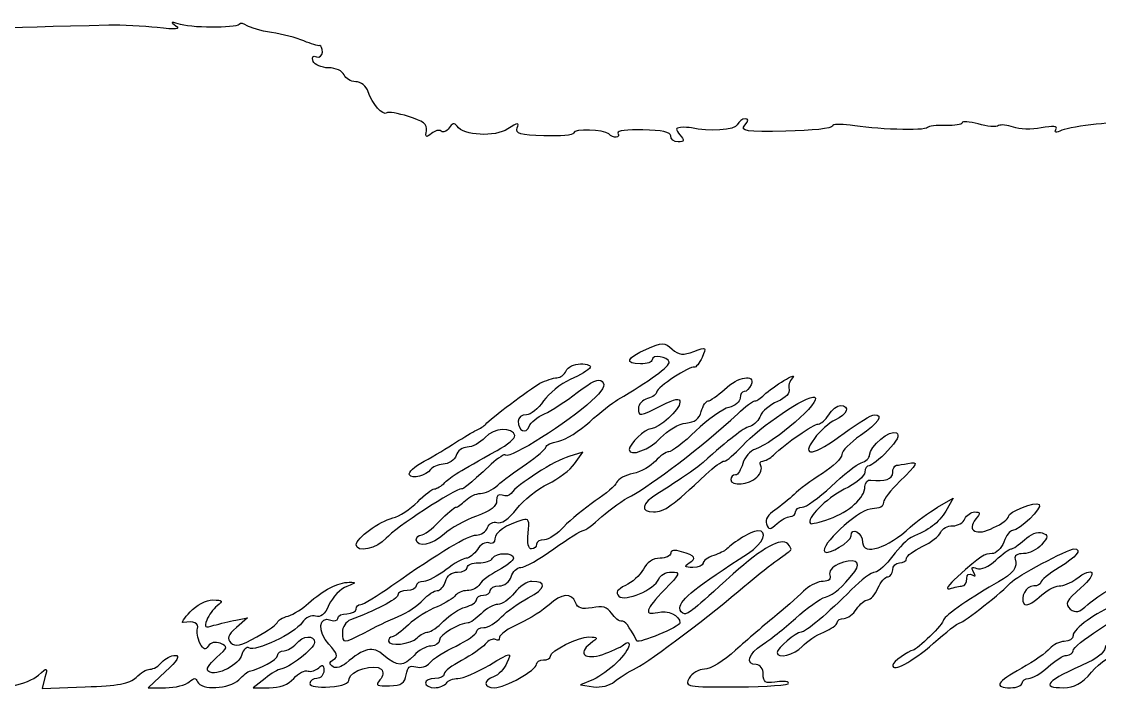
# Model space of a CAD drawing. Extents: x 0 to 69.4, y 0 to 30.3.
# Drawn here: x 38.764 to 42.81, y -0.014 to 2.5 of the extents above; entities that cross this region are included whole.
import ezdxf

# ---------------------------------------------------------------- set-up
doc = ezdxf.new("R2010")
doc.units = 0
doc.header["$MEASUREMENT"] = 0
doc.layers.get('0').update_dxf_attribs({"linetype": 'CONTINUOUS'})

msp = doc.modelspace()

# ---------------------------------------------------------------- linework, layer by layer
at = {"color": 0, "linetype": 'CONTINUOUS'}
for p, q in [((40.8986, 1.20123), (40.8986, 1.20123)), ((40.8708, 0.88357), (40.8187, 0.86795)), ((40.8396, 0.84017), (40.8708, 0.88357)), ((42.2022, 0.67703), (42.2613, 0.7117)), ((42.2613, 0.7117), (42.2335, 0.66314)), ((41.4611, 0.55897), (41.4611, 0.55897)), ((41.829, 0.46349), (41.829, 0.46349)), ((39.9856, 0.38015), (39.9856, 0.38015)), ((39.5689, 0.25342), (39.6124, 0.2621)), ((39.6124, 0.2621), (39.5707, 0.22569)), ((39.305, 0.06076), (39.239, 0)), ((38.8519, 0.03819), (38.8415, -0.00347)), ((38.8415, -0.00347), (39.0029, 0.00347)), ((39.239, 0), (39.305, 0)), ((39.6782, 0.03472), (39.6332, 0)), ((39.6332, 0), (39.6939, 0)), ((40.9107, 0.03125), (40.8621, 0.01042)), ((40.8621, 0.01042), (40.9107, 0.00347))]:
    msp.add_line(p, q, dxfattribs=at)
for points in [[(39.0915, 2.48583), (38.6836, 2.47715), (38.4787, 2.46847), (38.4526, 2.45632)], [(39.2737, 2.47715), (39.2217, 2.48236), (39.1401, 2.48757), (39.0915, 2.48583)], [(39.3432, 2.4841), (39.3624, 2.47194), (39.3432, 2.46847), (39.2737, 2.47715)], [(39.3519, 2.49104), (39.3242, 2.49972), (39.3224, 2.49972), (39.3432, 2.4841)], [(39.5811, 2.48931), (39.5672, 2.47368), (39.3936, 2.47542), (39.3519, 2.49104)], [(39.6106, 2.4841), (39.6001, 2.49278), (39.5862, 2.49451), (39.5811, 2.48931)], [(39.7025, 2.45806), (39.6626, 2.465), (39.621, 2.47715), (39.6106, 2.4841)], [(39.824, 2.42681), (39.7963, 2.43896), (39.7425, 2.45285), (39.7025, 2.45806)], [(39.8831, 2.40944), (39.8779, 2.40771), (39.8501, 2.41639), (39.824, 2.42681)], [(39.8935, 2.38514), (39.8935, 2.39903), (39.8883, 2.40944), (39.8831, 2.40944)], [(39.8588, 2.35042), (39.8518, 2.36778), (39.8571, 2.37299), (39.871, 2.36778)], [(39.9161, 2.32611), (39.89, 2.32611), (39.864, 2.33826), (39.8588, 2.35042)], [(39.871, 2.36778), (39.8831, 2.36257), (39.8935, 2.37125), (39.8935, 2.38514)], [(39.9751, 2.30007), (39.9682, 2.31396), (39.9439, 2.32611), (39.9161, 2.32611)], [(40.0185, 2.27403), (39.9994, 2.27403), (39.9803, 2.28618), (39.9751, 2.30007)], [(40.0654, 2.23583), (40.0585, 2.2584), (40.0376, 2.27403), (40.0185, 2.27403)], [(40.1347, 2.15771), (40.121, 2.14382), (40.0793, 2.19243), (40.0654, 2.23583)], [(40.2164, 2.14382), (40.1764, 2.15597), (40.14, 2.16118), (40.1347, 2.15771)], [(40.284, 2.09006), (40.2875, 2.11436), (40.2719, 2.12651), (40.2164, 2.14382)], [(40.3986, 2.10742), (40.3882, 2.12131), (40.3796, 2.11783), (40.3692, 2.10047)], [(40.5896, 2.097), (40.541, 2.06575), (40.4229, 2.07096), (40.3986, 2.10742)], [(40.6243, 2.10047), (40.6329, 2.12131), (40.6278, 2.12131), (40.5896, 2.097)], [(41.2788, 2.10047), (41.2701, 2.10221), (41.251, 2.10394), (41.2371, 2.10221)], [(41.4507, 2.11262), (41.4437, 2.09179), (41.3413, 2.08485), (41.2788, 2.10047)], [(41.4801, 2.13514), (41.4697, 2.13514), (41.4558, 2.12478), (41.4507, 2.11262)], [(41.6329, 2.08832), (41.4819, 2.08485), (41.4611, 2.08832), (41.4785, 2.11089)], [(41.4785, 2.11089), (41.494, 2.12825), (41.494, 2.13514), (41.4801, 2.13514)], [(41.8082, 2.10742), (41.8082, 2.09874), (41.7301, 2.09006), (41.6329, 2.08832)], [(41.8742, 2.11089), (41.8378, 2.1161), (41.8082, 2.11436), (41.8082, 2.10742)], [(42.164, 2.10221), (42.1571, 2.08832), (41.961, 2.09526), (41.8742, 2.11089)], [(42.2335, 2.10915), (42.1988, 2.11089), (42.1675, 2.10742), (42.164, 2.10221)], [(42.2943, 2.11957), (42.2943, 2.11262), (42.2665, 2.10915), (42.2335, 2.10915)], [(42.355, 2.1161), (42.3221, 2.12478), (42.2943, 2.12651), (42.2943, 2.11957)], [(42.4314, 2.10915), (42.4228, 2.10221), (42.3881, 2.10568), (42.355, 2.1161)], [(42.4869, 2.10394), (42.4644, 2.11089), (42.4401, 2.11436), (42.4314, 2.10915)], [(42.5911, 2.10047), (42.5564, 2.09353), (42.5078, 2.09526), (42.4869, 2.10394)], [(42.6467, 2.09526), (42.6536, 2.10742), (42.6363, 2.10915), (42.5911, 2.10047)], [(42.7976, 2.11436), (42.7456, 2.10915), (42.6865, 2.09874), (42.6692, 2.09179)], [(42.9157, 2.13861), (42.9036, 2.12999), (42.8497, 2.11783), (42.7976, 2.11436)], [(40.3032, 2.07964), (40.2824, 2.06228), (40.2789, 2.06575), (40.284, 2.09006)], [(40.3396, 2.08832), (40.3326, 2.09526), (40.3153, 2.09006), (40.3032, 2.07964)], [(40.3692, 2.10047), (40.3588, 2.08658), (40.3465, 2.08137), (40.3396, 2.08832)], [(40.725, 2.07096), (40.6347, 2.07269), (40.6174, 2.07964), (40.6243, 2.10047)], [(40.8361, 2.08137), (40.8361, 2.07269), (40.7857, 2.06922), (40.725, 2.07096)], [(40.9681, 2.0779), (40.9507, 2.09526), (40.8361, 2.09874), (40.8361, 2.08137)], [(41.0028, 2.08137), (41.0132, 2.06228), (40.9854, 2.06054), (40.9681, 2.0779)], [(41.0965, 2.09353), (41.0392, 2.09526), (40.9975, 2.09006), (41.0028, 2.08137)], [(41.2007, 2.07096), (41.2007, 2.08485), (41.1676, 2.09179), (41.0965, 2.09353)], [(41.2285, 2.04839), (41.2128, 2.04839), (41.2007, 2.05881), (41.2007, 2.07096)], [(41.2371, 2.10221), (41.2181, 2.10047), (41.2181, 2.09526), (41.2354, 2.07443)], [(41.2354, 2.07443), (41.2528, 2.0536), (41.2528, 2.04839), (41.2285, 2.04839)], [(42.6692, 2.09179), (42.6467, 2.08137), (42.6397, 2.08311), (42.6467, 2.09526)], [(41.1104, 1.27067), (41.1694, 1.29671), (41.1764, 1.29671), (41.2058, 1.27067)], [(41.0878, 1.21512), (41.0253, 1.21512), (41.034, 1.23768), (41.1104, 1.27067)], [(41.2058, 1.27067), (41.2319, 1.2481), (41.2475, 1.24637), (41.2875, 1.26199)], [(41.2875, 1.26199), (41.3361, 1.27935), (41.3361, 1.27935), (41.3187, 1.23942)], [(40.8083, 1.18907), (40.8135, 1.20296), (40.8378, 1.21512), (40.8621, 1.21512)], [(40.8621, 1.21512), (40.8882, 1.21512), (40.9038, 1.20817), (40.8986, 1.20123)], [(41.0028, 1.08149), (41.119, 1.1492), (41.1989, 1.20817), (41.1954, 1.22206)], [(41.1312, 1.23074), (41.1312, 1.22206), (41.1121, 1.21512), (41.0878, 1.21512)], [(41.1954, 1.22206), (41.1885, 1.24289), (41.1312, 1.25157), (41.1312, 1.23074)], [(41.3187, 1.23942), (41.3083, 1.21685), (41.2944, 1.20123), (41.2892, 1.20296)], [(40.7736, 1.16309), (40.7875, 1.16309), (40.8014, 1.17524), (40.8083, 1.18907)], [(40.8986, 1.20123), (40.8933, 1.19255), (40.8604, 1.1735), (40.8239, 1.15614)], [(41.2892, 1.20296), (41.2718, 1.20817), (41.1486, 1.12663), (41.1486, 1.111)], [(41.4021, 1.11968), (41.4542, 1.16829), (41.5183, 1.17871), (41.5028, 1.13704)], [(41.5512, 1.09885), (41.5843, 1.1301), (41.6815, 1.18907), (41.6572, 1.16309)], [(40.5062, 0.98947), (40.5219, 1.00857), (40.6711, 1.11968), (40.7093, 1.14225)], [(40.7093, 1.14225), (40.7319, 1.15267), (40.7597, 1.16309), (40.7736, 1.16309)], [(40.8239, 1.15614), (40.7875, 1.14052), (40.7424, 1.10406), (40.7232, 1.07628)], [(40.85, 1.10753), (40.9038, 1.1492), (40.9315, 1.16135), (40.9437, 1.1492)], [(40.9437, 1.1492), (40.9576, 1.13531), (40.9454, 1.11448), (40.9038, 1.07628)], [(41.5028, 1.13704), (41.4958, 1.12316), (41.4854, 1.111), (41.4767, 1.111)], [(41.6572, 1.16309), (41.6468, 1.15093), (41.6415, 1.13184), (41.645, 1.11968)], [(40.7267, 1.02767), (40.7528, 1.03982), (40.8083, 1.07454), (40.85, 1.10753)], [(41.1486, 1.111), (41.1486, 1.10232), (41.1329, 1.09017), (41.1139, 1.08496)], [(41.3413, 1.07628), (41.3482, 1.07628), (41.376, 1.09538), (41.4021, 1.11968)], [(41.4767, 1.111), (41.4681, 1.111), (41.4611, 1.10059), (41.4611, 1.0867)], [(41.4697, 0.90788), (41.534, 0.97906), (41.7128, 1.09885), (41.7406, 1.09017)], [(41.5167, 1.07628), (41.5236, 1.07628), (41.5392, 1.0867), (41.5512, 1.09885)], [(41.645, 1.11968), (41.6503, 1.10753), (41.6311, 1.0867), (41.6017, 1.07454)], [(40.9038, 1.07628), (40.8169, 0.99642), (40.5982, 0.85753), (40.581, 0.87316)], [(40.7232, 1.07628), (40.7042, 1.04677), (40.6746, 1.0242), (40.659, 1.0242)], [(40.8968, 0.99816), (40.935, 1.03288), (40.9819, 1.06934), (41.0028, 1.08149)], [(41.1139, 1.08496), (41.0947, 1.07975), (41.0792, 1.06239), (41.0792, 1.0485)], [(41.0792, 1.0485), (41.0792, 1.01725), (41.0843, 1.01725), (41.166, 1.05892)], [(41.2354, 1.07107), (41.2354, 1.04329), (41.1572, 0.97211), (41.126, 0.97211)], [(41.166, 1.05892), (41.2181, 1.08496), (41.2354, 1.08843), (41.2354, 1.07107)], [(41.4194, 1.05198), (41.3951, 1.04677), (41.3396, 1.00684), (41.2944, 0.96343)], [(41.3153, 1.03635), (41.3222, 1.05892), (41.3326, 1.07628), (41.3413, 1.07628)], [(41.4611, 1.0867), (41.4611, 1.07281), (41.4419, 1.05718), (41.4194, 1.05198)], [(41.4524, 1.02767), (41.4801, 1.05545), (41.5097, 1.07628), (41.5167, 1.07628)], [(41.7406, 1.09017), (41.7735, 1.07975), (41.5878, 0.91656), (41.5183, 0.89572)], [(41.6017, 1.07454), (41.5721, 1.06066), (41.5426, 1.03635), (41.5375, 1.02073)], [(41.7943, 1.0242), (41.8065, 1.04329), (41.8256, 1.05892), (41.8378, 1.05892)], [(41.8378, 1.05892), (41.876, 1.05892), (41.8621, 1.0242), (41.8186, 1.0051)], [(40.659, 1.0242), (40.6417, 1.0242), (40.6278, 1.01378), (40.6278, 0.99989)], [(40.6694, 0.98079), (40.6746, 0.99468), (40.7007, 1.01725), (40.7267, 1.02767)], [(41.0531, 0.72038), (41.1312, 0.76204), (41.3153, 0.90267), (41.4524, 1.02767)], [(41.2579, 0.99295), (41.291, 0.99642), (41.3083, 1.00857), (41.3153, 1.03635)], [(41.5375, 1.02073), (41.5322, 1.0051), (41.5149, 0.986), (41.4975, 0.98079)], [(41.7544, 0.98947), (41.7649, 0.98947), (41.7822, 1.0051), (41.7943, 1.0242)], [(41.8517, 0.95475), (41.9038, 0.99295), (41.954, 1.0242), (41.9644, 1.0242)], [(41.9644, 1.0242), (42.001, 1.0242), (41.9801, 0.99295), (41.9124, 0.94607)], [(40.4715, 0.96691), (40.4854, 0.97211), (40.5011, 0.98253), (40.5062, 0.98947)], [(40.6156, 0.94607), (40.6086, 0.97906), (40.5375, 0.97559), (40.5046, 0.93913)], [(40.6278, 0.99989), (40.6278, 0.96343), (40.6572, 0.94954), (40.6694, 0.98079)], [(40.7806, 0.92524), (40.8065, 0.93045), (40.8586, 0.96343), (40.8968, 0.99816)], [(41.126, 0.97211), (41.1051, 0.97211), (41.0444, 0.91309), (41.0444, 0.89399)], [(41.1625, 0.93739), (41.1903, 0.96691), (41.2319, 0.99121), (41.2579, 0.99295)], [(41.4975, 0.98079), (41.4715, 0.97211), (41.4211, 0.93392), (41.3222, 0.84538)], [(41.586, 0.87316), (41.6329, 0.91829), (41.7371, 0.98947), (41.7544, 0.98947)], [(41.8186, 1.0051), (41.7961, 0.99468), (41.7596, 0.96343), (41.7406, 0.93566)], [(40.3935, 0.92003), (40.4229, 0.93913), (40.4576, 0.95996), (40.4715, 0.96691)], [(40.5046, 0.93913), (40.4854, 0.91829), (40.456, 0.90267), (40.4368, 0.90267)], [(40.5497, 0.89052), (40.5879, 0.91135), (40.6174, 0.93739), (40.6156, 0.94607)], [(41.0444, 0.89399), (41.0444, 0.86447), (41.1243, 0.89399), (41.1625, 0.93739)], [(41.2944, 0.96343), (41.251, 0.92003), (41.2042, 0.88531), (41.1937, 0.88531)], [(41.7406, 0.93566), (41.685, 0.861), (41.7371, 0.86968), (41.8517, 0.95475)], [(41.9124, 0.94607), (41.8742, 0.92003), (41.8429, 0.88704), (41.8429, 0.87489)], [(41.9471, 0.87316), (41.9471, 0.90614), (42.0251, 0.97038), (42.0478, 0.95649)], [(42.0478, 0.95649), (42.0617, 0.94781), (42.0512, 0.92697), (42.0149, 0.88878)], [(40.2754, 0.85059), (40.3118, 0.86968), (40.3657, 0.90093), (40.3935, 0.92003)], [(40.3535, 0.77072), (40.3778, 0.79329), (40.4021, 0.80892), (40.5497, 0.89052)], [(40.4368, 0.90267), (40.4194, 0.90267), (40.4004, 0.88878), (40.3951, 0.87142)], [(40.659, 0.84017), (40.6989, 0.86795), (40.7319, 0.89572), (40.7319, 0.90267)], [(40.7319, 0.90267), (40.7319, 0.90961), (40.7528, 0.92003), (40.7806, 0.92524)], [(41.4021, 0.85059), (41.4107, 0.85059), (41.4403, 0.87663), (41.4697, 0.90788)], [(41.5183, 0.89572), (41.4993, 0.88878), (41.4767, 0.86447), (41.4715, 0.84191)], [(40.2199, 0.7985), (40.2146, 0.80718), (40.2389, 0.83149), (40.2754, 0.85059)], [(40.3951, 0.87142), (40.39, 0.85406), (40.3674, 0.84017), (40.3465, 0.83843)], [(40.581, 0.87316), (40.5775, 0.87836), (40.5532, 0.86274), (40.5271, 0.83843)], [(40.8187, 0.86795), (40.7683, 0.85406), (40.6208, 0.76031), (40.6017, 0.72906)], [(41.1433, 0.85059), (41.1278, 0.83149), (41.0896, 0.81066), (41.06, 0.80371)], [(41.1937, 0.88531), (41.1833, 0.88531), (41.1607, 0.86968), (41.1433, 0.85059)], [(41.3326, 0.80024), (41.3621, 0.82802), (41.3933, 0.85059), (41.4021, 0.85059)], [(41.5392, 0.83322), (41.534, 0.84191), (41.5357, 0.85059), (41.5461, 0.85059)], [(41.5461, 0.85059), (41.5547, 0.85059), (41.5739, 0.861), (41.586, 0.87316)], [(41.8429, 0.87489), (41.8429, 0.861), (41.81, 0.82975), (41.77, 0.80371)], [(41.9158, 0.84364), (41.9332, 0.84885), (41.9471, 0.86274), (41.9471, 0.87316)], [(42.0149, 0.88878), (41.9853, 0.85753), (41.954, 0.83322), (41.9454, 0.83322)], [(42.0911, 0.84191), (42.1328, 0.85059), (42.1293, 0.84017), (42.0599, 0.7742)], [(40.2997, 0.81934), (40.2824, 0.79503), (40.2303, 0.78114), (40.2199, 0.7985)], [(40.3465, 0.83843), (40.3275, 0.8367), (40.3049, 0.82802), (40.2997, 0.81934)], [(40.5271, 0.83843), (40.4351, 0.7551), (40.4247, 0.74642), (40.416, 0.74642)], [(40.5514, 0.76031), (40.5687, 0.77593), (40.6174, 0.81239), (40.659, 0.84017)], [(40.7406, 0.76552), (40.7788, 0.78288), (40.8239, 0.8176), (40.8396, 0.84017)], [(41.3222, 0.84538), (41.2944, 0.82107), (41.2215, 0.77072), (41.1521, 0.72906)], [(41.4715, 0.84191), (41.4646, 0.8176), (41.4524, 0.7985), (41.4437, 0.7985)], [(41.5236, 0.78982), (41.5392, 0.80371), (41.5443, 0.82281), (41.5392, 0.83322)], [(41.8031, 0.7551), (41.8482, 0.7985), (41.8985, 0.83843), (41.9158, 0.84364)], [(41.9454, 0.83322), (41.9367, 0.83322), (41.9297, 0.82281), (41.9297, 0.80892)], [(42.0339, 0.80718), (42.0339, 0.82107), (42.039, 0.83322), (42.0478, 0.83496)], [(42.0478, 0.83496), (42.0547, 0.83496), (42.0738, 0.83843), (42.0911, 0.84191)], [(40.3136, 0.74642), (40.3222, 0.74642), (40.3414, 0.75684), (40.3535, 0.77072)], [(40.9975, 0.77072), (40.994, 0.75857), (40.9576, 0.72732), (40.9176, 0.70134)], [(41.06, 0.80371), (41.0306, 0.7985), (41.0028, 0.78288), (40.9975, 0.77072)], [(41.1364, 0.65967), (41.1764, 0.65967), (41.2076, 0.68224), (41.3326, 0.80024)], [(41.4437, 0.7985), (41.4333, 0.7985), (41.4264, 0.79156), (41.4264, 0.78114)], [(41.4264, 0.78114), (41.4264, 0.7551), (41.4958, 0.76031), (41.5236, 0.78982)], [(41.77, 0.80371), (41.7283, 0.77767), (41.6815, 0.74295), (41.6642, 0.72559)], [(41.9297, 0.80892), (41.9297, 0.79503), (41.895, 0.76552), (41.8517, 0.74468)], [(41.9297, 0.7551), (41.9297, 0.77072), (41.9401, 0.78114), (41.9524, 0.77941)], [(41.9524, 0.77941), (42.0044, 0.77246), (42.0339, 0.78288), (42.0339, 0.80718)], [(42.0599, 0.7742), (42.0269, 0.74121), (41.9992, 0.70654), (41.9992, 0.69613)], [(40.416, 0.74642), (40.3917, 0.74642), (40.1643, 0.5989), (40.1331, 0.56071)], [(40.2511, 0.69786), (40.2771, 0.72385), (40.3049, 0.74642), (40.3136, 0.74642)], [(40.4299, 0.70307), (40.4456, 0.71691), (40.4699, 0.72906), (40.4872, 0.72906)], [(40.4872, 0.72906), (40.5028, 0.72906), (40.5324, 0.74295), (40.5514, 0.76031)], [(40.6017, 0.72906), (40.5965, 0.72038), (40.581, 0.71691), (40.5687, 0.72211)], [(40.6225, 0.67009), (40.6486, 0.70481), (40.7024, 0.74642), (40.7406, 0.76552)], [(41.1521, 0.72906), (41.0913, 0.69092), (41.0843, 0.65967), (41.1364, 0.65967)], [(41.6936, 0.67703), (41.7075, 0.67703), (41.7561, 0.7117), (41.8031, 0.7551)], [(41.8517, 0.74468), (41.7839, 0.71001), (41.7075, 0.63363), (41.7249, 0.61626)], [(41.7961, 0.63363), (41.8707, 0.65967), (41.9297, 0.71343), (41.9297, 0.7551)], [(40.1574, 0.6371), (40.1817, 0.64231), (40.2233, 0.67009), (40.2511, 0.69786)], [(40.3935, 0.67703), (40.4004, 0.67703), (40.416, 0.68918), (40.4299, 0.70307)], [(40.5463, 0.70134), (40.5497, 0.68224), (40.5254, 0.66314), (40.4715, 0.64404)], [(40.5687, 0.72211), (40.5532, 0.72732), (40.5463, 0.72038), (40.5463, 0.70134)], [(40.9176, 0.70134), (40.8778, 0.67356), (40.8239, 0.63015), (40.7996, 0.60411)], [(40.9419, 0.64231), (40.9732, 0.67009), (41.0236, 0.70654), (41.0531, 0.72038)], [(41.6642, 0.72559), (41.6468, 0.70828), (41.6137, 0.68224), (41.5913, 0.66661)], [(41.9992, 0.69613), (41.9992, 0.68571), (41.9922, 0.67529), (41.9818, 0.67529)], [(42.4679, 0.64231), (42.4679, 0.65967), (42.5703, 0.70134), (42.5842, 0.68745)], [(40.3326, 0.62495), (40.3604, 0.65272), (40.3882, 0.67703), (40.3935, 0.67703)], [(40.5479, 0.61974), (40.5636, 0.61279), (40.5931, 0.63363), (40.6225, 0.67009)], [(41.5913, 0.66661), (41.5669, 0.65099), (41.5531, 0.63015), (41.56, 0.61453)], [(41.6485, 0.64231), (41.6607, 0.64231), (41.6693, 0.65099), (41.6693, 0.65967)], [(41.6693, 0.65967), (41.6693, 0.67009), (41.6815, 0.67703), (41.6936, 0.67703)], [(41.9489, 0.67009), (41.8985, 0.66314), (41.7579, 0.5312), (41.7788, 0.51036)], [(41.9818, 0.67529), (41.9732, 0.67356), (41.9575, 0.67182), (41.9489, 0.67009)], [(42.0999, 0.60238), (42.1224, 0.62321), (42.1693, 0.6562), (42.2022, 0.67703)], [(42.2335, 0.66314), (42.2057, 0.618), (42.171, 0.59196), (42.1033, 0.56418)], [(42.3047, 0.63363), (42.3117, 0.64751), (42.3272, 0.65967), (42.3411, 0.65967)], [(42.3411, 0.65967), (42.3637, 0.65967), (42.3637, 0.65446), (42.3464, 0.63363)], [(42.5842, 0.68745), (42.5962, 0.67529), (42.5094, 0.59022), (42.4835, 0.59022)], [(40.0203, 0.5364), (40.0203, 0.56071), (40.1071, 0.62495), (40.1574, 0.6371)], [(40.2632, 0.57286), (40.2736, 0.57286), (40.3049, 0.59543), (40.3326, 0.62495)], [(40.4715, 0.64404), (40.4282, 0.62842), (40.3743, 0.5989), (40.35, 0.57634)], [(40.5132, 0.60064), (40.5185, 0.61626), (40.5358, 0.62495), (40.5479, 0.61974)], [(40.6451, 0.63015), (40.5826, 0.61106), (40.541, 0.58328), (40.541, 0.55897)], [(40.666, 0.57981), (40.6711, 0.62668), (40.6676, 0.6371), (40.6451, 0.63015)], [(40.8725, 0.59022), (40.8794, 0.59022), (40.9107, 0.61279), (40.9419, 0.64231)], [(41.56, 0.61453), (41.5686, 0.59196), (41.5739, 0.59196), (41.5999, 0.61626)], [(41.5999, 0.61626), (41.6156, 0.63015), (41.6381, 0.64231), (41.6485, 0.64231)], [(41.7249, 0.61626), (41.7283, 0.61279), (41.7596, 0.62147), (41.7961, 0.63363)], [(42.2144, 0.58328), (42.2196, 0.59717), (42.2404, 0.60759), (42.2596, 0.60759)], [(42.2596, 0.60759), (42.2786, 0.60759), (42.2994, 0.61974), (42.3047, 0.63363)], [(42.3464, 0.63363), (42.3082, 0.58849), (42.3499, 0.56765), (42.4124, 0.60064)], [(42.4124, 0.60064), (42.4436, 0.61453), (42.4679, 0.63363), (42.4679, 0.64231)], [(40.1539, 0.38363), (40.3361, 0.51036), (40.4403, 0.57286), (40.4715, 0.57286)], [(40.35, 0.57634), (40.3067, 0.5364), (40.2458, 0.52425), (40.2458, 0.5555)], [(40.2458, 0.5555), (40.2458, 0.56592), (40.2546, 0.57286), (40.2632, 0.57286)], [(40.4715, 0.57286), (40.4889, 0.57286), (40.5081, 0.58501), (40.5132, 0.60064)], [(40.6781, 0.52078), (40.666, 0.52078), (40.6607, 0.54335), (40.666, 0.57981)], [(40.7996, 0.60411), (40.7753, 0.57634), (40.7424, 0.5555), (40.7267, 0.5555)], [(40.7614, 0.52078), (40.8153, 0.55897), (40.8656, 0.59022), (40.8725, 0.59022)], [(41.5271, 0.58849), (41.5149, 0.58849), (41.4854, 0.5746), (41.4611, 0.55897)], [(41.4924, 0.50515), (41.5478, 0.54161), (41.5686, 0.59022), (41.5271, 0.58849)], [(41.7788, 0.51036), (41.7926, 0.49647), (41.8776, 0.54856), (41.8776, 0.56939)], [(41.8776, 0.56939), (41.8776, 0.60585), (41.9211, 0.58328), (41.9211, 0.54509)], [(41.9211, 0.54509), (41.9228, 0.49474), (42.0149, 0.52425), (42.0999, 0.60238)], [(42.145, 0.52946), (42.1779, 0.54509), (42.2092, 0.56939), (42.2144, 0.58328)], [(42.4835, 0.59022), (42.4749, 0.59022), (42.4592, 0.57113), (42.4506, 0.54682)], [(42.5286, 0.5555), (42.5511, 0.57634), (42.5789, 0.58675), (42.5946, 0.58154)], [(42.5946, 0.58154), (42.6189, 0.57113), (42.6189, 0.56765), (42.5928, 0.5364)], [(40.1331, 0.56071), (40.0983, 0.52251), (40.0203, 0.50515), (40.0203, 0.5364)], [(40.5185, 0.54335), (40.5062, 0.54856), (40.4854, 0.5364), (40.475, 0.51904)], [(40.541, 0.55897), (40.541, 0.54509), (40.5306, 0.53814), (40.5185, 0.54335)], [(40.6972, 0.53814), (40.6972, 0.52946), (40.6885, 0.52078), (40.6781, 0.52078)], [(40.7267, 0.5555), (40.7093, 0.5555), (40.6972, 0.54856), (40.6972, 0.53814)], [(41.4611, 0.55897), (41.4368, 0.54335), (41.4142, 0.52425), (41.409, 0.51904)], [(41.6399, 0.53988), (41.6156, 0.56418), (41.5461, 0.52599), (41.435, 0.42703)], [(41.6503, 0.51557), (41.6554, 0.51904), (41.6503, 0.52946), (41.6399, 0.53988)], [(42.1033, 0.56418), (42.0894, 0.55724), (42.0582, 0.52599), (42.0339, 0.49474)], [(42.086, 0.48606), (42.086, 0.49474), (42.1119, 0.51384), (42.145, 0.52946)], [(42.4506, 0.54682), (42.4418, 0.52251), (42.421, 0.50342), (42.4071, 0.50342)], [(42.4783, 0.52078), (42.4853, 0.52078), (42.5078, 0.5364), (42.5286, 0.5555)], [(42.5928, 0.5364), (42.5772, 0.51904), (42.546, 0.50342), (42.5251, 0.50342)], [(40.4333, 0.48606), (40.4229, 0.48606), (40.3882, 0.46696), (40.3569, 0.44265)], [(40.475, 0.51904), (40.4629, 0.50168), (40.4456, 0.48606), (40.4333, 0.48606)], [(40.4785, 0.4687), (40.5028, 0.4687), (40.5271, 0.47564), (40.5324, 0.48606)], [(40.5324, 0.48606), (40.5463, 0.50863), (40.6104, 0.50863), (40.6104, 0.48606)], [(40.6104, 0.48606), (40.6104, 0.47738), (40.5844, 0.45654), (40.5549, 0.44092)], [(40.6382, 0.45133), (40.6538, 0.45133), (40.7093, 0.48258), (40.7614, 0.52078)], [(41.1607, 0.48606), (41.1347, 0.48606), (41.1104, 0.47043), (41.0982, 0.44439)], [(41.2007, 0.50515), (41.2007, 0.49474), (41.1833, 0.48606), (41.1607, 0.48606)], [(41.2406, 0.51036), (41.2163, 0.51904), (41.2007, 0.51557), (41.2007, 0.50515)], [(41.2354, 0.30029), (41.2354, 0.32981), (41.2996, 0.38189), (41.4924, 0.50515)], [(41.2701, 0.4687), (41.2996, 0.48606), (41.2944, 0.49474), (41.2406, 0.51036)], [(41.3621, 0.49647), (41.3396, 0.48953), (41.3222, 0.47564), (41.3222, 0.46696)], [(41.409, 0.51904), (41.4038, 0.51384), (41.3829, 0.50342), (41.3621, 0.49647)], [(41.5913, 0.47217), (41.6207, 0.493), (41.6468, 0.5121), (41.6503, 0.51557)], [(41.8915, 0.43571), (41.9211, 0.4739), (41.8864, 0.48953), (41.829, 0.46349)], [(42.0339, 0.49474), (42.0096, 0.46175), (41.9801, 0.43397), (41.9679, 0.43397)], [(42.0599, 0.4687), (42.0738, 0.4687), (42.086, 0.47564), (42.086, 0.48606)], [(42.4071, 0.50342), (42.3776, 0.50342), (42.3672, 0.49647), (42.2769, 0.41661)], [(42.421, 0.47911), (42.4453, 0.50168), (42.4714, 0.52078), (42.4783, 0.52078)], [(42.4765, 0.39404), (42.4956, 0.41661), (42.6918, 0.52078), (42.7143, 0.52078)], [(42.5251, 0.50342), (42.5008, 0.50342), (42.4887, 0.49474), (42.4939, 0.48258)], [(42.7143, 0.52078), (42.7474, 0.52078), (42.7231, 0.48953), (42.6587, 0.45133)], [(40.4004, 0.43397), (40.4213, 0.43397), (40.4368, 0.44265), (40.4368, 0.45133)], [(40.4368, 0.45133), (40.4368, 0.46175), (40.456, 0.4687), (40.4785, 0.4687)], [(40.6017, 0.41661), (40.6069, 0.43571), (40.6243, 0.45133), (40.6382, 0.45133)], [(41.284, 0.45133), (41.2528, 0.45133), (41.2493, 0.45481), (41.2701, 0.4687)], [(41.3222, 0.46696), (41.3222, 0.45828), (41.3049, 0.45133), (41.284, 0.45133)], [(41.4785, 0.38189), (41.5114, 0.40967), (41.5635, 0.45133), (41.5913, 0.47217)], [(41.829, 0.46349), (41.8065, 0.45307), (41.7926, 0.43571), (41.7978, 0.42182)], [(42.0339, 0.44265), (42.0339, 0.45654), (42.046, 0.4687), (42.0599, 0.4687)], [(42.3376, 0.43397), (42.3272, 0.45133), (42.3307, 0.45481), (42.3499, 0.44786)], [(42.3499, 0.44786), (42.3654, 0.44092), (42.395, 0.45481), (42.421, 0.47911)], [(42.4939, 0.48258), (42.5043, 0.45307), (42.4853, 0.42703), (42.4314, 0.39752)], [(42.6587, 0.45133), (42.6206, 0.42703), (42.5893, 0.40272), (42.5893, 0.39578)], [(42.7212, 0.40793), (42.789, 0.45828), (42.8064, 0.43224), (42.7404, 0.37495)], [(40.3569, 0.44265), (40.3257, 0.41835), (40.2875, 0.39925), (40.2736, 0.39925)], [(40.3553, 0.39925), (40.3604, 0.42008), (40.3796, 0.43397), (40.4004, 0.43397)], [(40.5549, 0.44092), (40.5236, 0.42529), (40.4907, 0.40099), (40.4838, 0.38883)], [(40.5567, 0.38189), (40.5757, 0.38189), (40.5965, 0.39752), (40.6017, 0.41661)], [(41.0062, 0.3437), (41.0288, 0.32113), (41.1399, 0.368), (41.1556, 0.40793)], [(41.0982, 0.44439), (41.0861, 0.42182), (41.0549, 0.39404), (41.0306, 0.38363)], [(41.1556, 0.40793), (41.1607, 0.42182), (41.1815, 0.43397), (41.2042, 0.43397)], [(41.2042, 0.43397), (41.2389, 0.43397), (41.2371, 0.42877), (41.1781, 0.368)], [(41.435, 0.42703), (41.2822, 0.28814), (41.2683, 0.27772), (41.2528, 0.27772)], [(41.7978, 0.42182), (41.8031, 0.40793), (41.7943, 0.39925), (41.7735, 0.39925)], [(41.7822, 0.34022), (41.8151, 0.35064), (41.8429, 0.37495), (41.8915, 0.43571)], [(41.9679, 0.43397), (41.954, 0.43397), (41.9158, 0.40446), (41.8794, 0.368)], [(41.9783, 0.37321), (41.9887, 0.39752), (42.0061, 0.41661), (42.0165, 0.41661)], [(42.0165, 0.41661), (42.0251, 0.41661), (42.0339, 0.42877), (42.0339, 0.44265)], [(42.2769, 0.41661), (42.2422, 0.38536), (42.23, 0.36627), (42.2474, 0.37147)], [(42.296, 0.38189), (42.3047, 0.38189), (42.3117, 0.39404), (42.3117, 0.40967)], [(42.3117, 0.40967), (42.3117, 0.42529), (42.3203, 0.4305), (42.3325, 0.42356)], [(42.3325, 0.42356), (42.3446, 0.41488), (42.3464, 0.41835), (42.3376, 0.43397)], [(42.6587, 0.38189), (42.6744, 0.38189), (42.7022, 0.39404), (42.7212, 0.40793)], [(39.8414, 0.31765), (39.8953, 0.36627), (39.9525, 0.39578), (39.9942, 0.39578)], [(39.9856, 0.38015), (39.9612, 0.37147), (39.9317, 0.34022), (39.9178, 0.31071)], [(39.9942, 0.39578), (40.0219, 0.39578), (40.0203, 0.39404), (39.9856, 0.38015)], [(40.0376, 0.31245), (40.0463, 0.31245), (40.1001, 0.3437), (40.1539, 0.38363)], [(40.2111, 0.36453), (40.1921, 0.36453), (40.1764, 0.35758), (40.1764, 0.34717)], [(40.2458, 0.38189), (40.2458, 0.37321), (40.2303, 0.36453), (40.2111, 0.36453)], [(40.2736, 0.39925), (40.2581, 0.39925), (40.2458, 0.39231), (40.2458, 0.38189)], [(40.2719, 0.32981), (40.2893, 0.3489), (40.3136, 0.36453), (40.324, 0.36453)], [(40.324, 0.36453), (40.3361, 0.36453), (40.35, 0.38015), (40.3553, 0.39925)], [(40.4368, 0.36453), (40.4194, 0.36453), (40.3986, 0.35585), (40.3935, 0.34717)], [(40.4838, 0.38883), (40.4768, 0.37495), (40.4542, 0.36453), (40.4368, 0.36453)], [(40.4976, 0.34717), (40.5115, 0.34717), (40.5236, 0.35585), (40.5236, 0.36453)], [(40.5236, 0.36453), (40.5236, 0.37495), (40.5393, 0.38189), (40.5567, 0.38189)], [(40.6799, 0.39925), (40.6625, 0.39925), (40.6329, 0.38015), (40.6139, 0.35585)], [(40.666, 0.33675), (40.7319, 0.37147), (40.7371, 0.39925), (40.6799, 0.39925)], [(41.0306, 0.38363), (40.9993, 0.368), (40.9924, 0.35758), (41.0062, 0.3437)], [(41.0722, 0.07465), (41.1243, 0.10069), (41.3551, 0.27599), (41.4785, 0.38189)], [(41.1781, 0.368), (41.1051, 0.29335), (41.0982, 0.26904), (41.1521, 0.28293)], [(41.7075, 0.36974), (41.6901, 0.35238), (41.6415, 0.30897), (41.5999, 0.27425)], [(41.8794, 0.368), (41.7908, 0.27946), (41.7075, 0.20833), (41.6901, 0.20833)], [(41.7735, 0.39925), (41.7544, 0.39925), (41.7249, 0.38536), (41.7075, 0.36974)], [(41.9401, 0.32981), (41.9506, 0.32981), (41.9679, 0.3489), (41.9783, 0.37321)], [(42.4314, 0.39752), (42.3376, 0.34543), (42.2265, 0.26904), (42.2249, 0.25515)], [(42.2474, 0.37147), (42.2647, 0.37668), (42.2874, 0.38189), (42.296, 0.38189)], [(42.2856, 0.243), (42.2994, 0.243), (42.4506, 0.36279), (42.4765, 0.39404)], [(42.5633, 0.38189), (42.5337, 0.38189), (42.5113, 0.34022), (42.5268, 0.31418)], [(42.5893, 0.39578), (42.5893, 0.3871), (42.5772, 0.38189), (42.5633, 0.38189)], [(42.5842, 0.34022), (42.6085, 0.36279), (42.6414, 0.38189), (42.6587, 0.38189)], [(42.7404, 0.37495), (42.6849, 0.32633), (42.6796, 0.31418), (42.7004, 0.29508)], [(42.7664, 0.31245), (42.8064, 0.3489), (42.8949, 0.39925), (42.921, 0.39925)], [(39.3971, 0.28467), (39.4196, 0.30897), (39.4578, 0.32981), (39.4821, 0.32981)], [(39.4821, 0.32981), (39.5203, 0.32807), (39.5221, 0.32633), (39.4978, 0.30724)], [(40.1764, 0.34717), (40.1764, 0.33328), (40.0862, 0.2864), (39.9994, 0.25515)], [(40.1782, 0.26731), (40.2111, 0.2812), (40.2528, 0.30897), (40.2719, 0.32981)], [(40.3935, 0.34717), (40.3865, 0.33675), (40.3553, 0.31765), (40.324, 0.30377)], [(40.4299, 0.30203), (40.4525, 0.30897), (40.4715, 0.32113), (40.4715, 0.32981)], [(40.4715, 0.32981), (40.4715, 0.34022), (40.4838, 0.34717), (40.4976, 0.34717)], [(40.6139, 0.35585), (40.5949, 0.33154), (40.5671, 0.31245), (40.5514, 0.31245)], [(40.5653, 0.26557), (40.5861, 0.2864), (40.6312, 0.31939), (40.666, 0.33675)], [(40.8431, 0.31939), (40.8292, 0.35758), (40.791, 0.35411), (40.744, 0.31071)], [(41.6693, 0.26036), (41.711, 0.29856), (41.7614, 0.33502), (41.7822, 0.34022)], [(41.8985, 0.29508), (41.9107, 0.31418), (41.9297, 0.32981), (41.9401, 0.32981)], [(42.5268, 0.31418), (42.5337, 0.3055), (42.5581, 0.31592), (42.5842, 0.34022)], [(39.371, 0.24474), (39.3624, 0.243), (39.3744, 0.26036), (39.3971, 0.28467)], [(39.4978, 0.30724), (39.4839, 0.29508), (39.4665, 0.27252), (39.4596, 0.25342)], [(39.765, 0.26904), (39.7858, 0.27599), (39.8206, 0.29682), (39.8414, 0.31765)], [(39.9178, 0.31071), (39.9022, 0.27425), (39.8865, 0.2621), (39.8675, 0.26904)], [(39.9856, 0.27772), (40.0046, 0.27772), (40.0203, 0.2864), (40.0203, 0.29508)], [(40.0203, 0.29508), (40.0203, 0.3055), (40.0272, 0.31245), (40.0376, 0.31245)], [(40.324, 0.30377), (40.291, 0.29161), (40.2424, 0.26036), (40.2164, 0.23611)], [(40.3483, 0.24995), (40.3708, 0.27252), (40.4074, 0.29682), (40.4299, 0.30203)], [(40.5514, 0.31245), (40.5358, 0.31245), (40.5081, 0.29682), (40.4889, 0.27772)], [(40.744, 0.31071), (40.7232, 0.29161), (40.6729, 0.26036), (40.6329, 0.24127)], [(40.9056, 0.30029), (40.8674, 0.29335), (40.8517, 0.29856), (40.8431, 0.31939)], [(40.9785, 0.27946), (40.9628, 0.30377), (40.9437, 0.30897), (40.9056, 0.30029)], [(41.1521, 0.28293), (41.1885, 0.29335), (41.2354, 0.27078), (41.2354, 0.243)], [(41.2528, 0.27772), (41.2424, 0.27772), (41.2354, 0.28814), (41.2354, 0.30029)], [(41.8517, 0.26036), (41.8656, 0.26036), (41.8864, 0.27599), (41.8985, 0.29508)], [(42.7004, 0.29508), (42.7212, 0.27946), (42.7335, 0.2812), (42.7664, 0.31245)], [(42.8689, 0.31071), (42.7994, 0.28467), (42.7108, 0.22049), (42.7108, 0.19618)], [(42.8064, 0.21701), (42.8585, 0.25168), (42.9018, 0.2864), (42.9018, 0.29508)], [(39.4249, 0.22222), (39.4318, 0.24127), (39.4092, 0.25168), (39.371, 0.24474)], [(39.4596, 0.25342), (39.4492, 0.22569), (39.4526, 0.22396), (39.4856, 0.23438)], [(39.4856, 0.23438), (39.5082, 0.23953), (39.5446, 0.24995), (39.5689, 0.25342)], [(39.8171, 0.24474), (39.7893, 0.20312), (39.6418, 0.13368), (39.6175, 0.14931)], [(39.6471, 0.19097), (39.6904, 0.21528), (39.7251, 0.23953), (39.7251, 0.24647)], [(39.7251, 0.24647), (39.7251, 0.25168), (39.7425, 0.26383), (39.765, 0.26904)], [(39.8675, 0.26904), (39.8536, 0.27425), (39.831, 0.26383), (39.8171, 0.24474)], [(39.9178, 0.16319), (39.8744, 0.21007), (39.8796, 0.27252), (39.9247, 0.25342)], [(39.9247, 0.25342), (39.9386, 0.24821), (39.9508, 0.25168), (39.9508, 0.26036)], [(39.9508, 0.26036), (39.9508, 0.27078), (39.9664, 0.27772), (39.9856, 0.27772)], [(39.9994, 0.25515), (39.9821, 0.24821), (39.9682, 0.22743), (39.9682, 0.20833)], [(40.0515, 0.2066), (40.0862, 0.22569), (40.1435, 0.25342), (40.1782, 0.26731)], [(40.2893, 0.20833), (40.2997, 0.20833), (40.3275, 0.22743), (40.3483, 0.24995)], [(40.4403, 0.243), (40.4074, 0.243), (40.3326, 0.19792), (40.3326, 0.17882)], [(40.4889, 0.27772), (40.4699, 0.25863), (40.4472, 0.243), (40.4403, 0.243)], [(40.4993, 0.22569), (40.515, 0.22569), (40.5444, 0.243), (40.5653, 0.26557)], [(41.0167, 0.24995), (41.0079, 0.24821), (40.9906, 0.2621), (40.9785, 0.27946)], [(41.0739, 0.17535), (41.0426, 0.23438), (41.0288, 0.25168), (41.0167, 0.24995)], [(41.2354, 0.243), (41.2354, 0.22917), (41.0792, 0.16493), (41.0739, 0.17535)], [(41.5999, 0.27425), (41.5565, 0.23953), (41.4871, 0.17882), (41.4437, 0.14062)], [(41.5443, 0.16146), (41.5704, 0.17708), (41.626, 0.22222), (41.6693, 0.26036)], [(41.7753, 0.20833), (41.8031, 0.22049), (41.8256, 0.23611), (41.8256, 0.24474)], [(41.8256, 0.24474), (41.8256, 0.25342), (41.8378, 0.26036), (41.8517, 0.26036)], [(42.2249, 0.25515), (42.2249, 0.23953), (42.1258, 0.14236), (42.1103, 0.14062)], [(42.1867, 0.16667), (42.2335, 0.20833), (42.2786, 0.243), (42.2856, 0.243)], [(39.4335, 0.16667), (39.4249, 0.18576), (39.4214, 0.21007), (39.4249, 0.22222)], [(39.5707, 0.22569), (39.5376, 0.19792), (39.5342, 0.18403), (39.5499, 0.1684)], [(39.9682, 0.20833), (39.9682, 0.16493), (39.9717, 0.16493), (40.0515, 0.2066)], [(40.2164, 0.23611), (40.1903, 0.21181), (40.1625, 0.19097), (40.1556, 0.19097)], [(40.2493, 0.1875), (40.2615, 0.19965), (40.2789, 0.20833), (40.2893, 0.20833)], [(40.3951, 0.15625), (40.4368, 0.17708), (40.4715, 0.20139), (40.4715, 0.21007)], [(40.4715, 0.21007), (40.4715, 0.21875), (40.4838, 0.22569), (40.4993, 0.22569)], [(40.6329, 0.24127), (40.5914, 0.22222), (40.5583, 0.19965), (40.5583, 0.18924)], [(41.6901, 0.20833), (41.6711, 0.20833), (41.5999, 0.14757), (41.5999, 0.13194)], [(41.6936, 0.15451), (41.711, 0.17361), (41.7475, 0.19792), (41.7753, 0.20833)], [(42.7108, 0.13889), (42.7108, 0.14931), (42.7543, 0.18403), (42.8064, 0.21701)], [(39.4647, 0.15625), (39.4543, 0.13889), (39.4474, 0.14236), (39.4335, 0.16667)], [(39.5099, 0.16667), (39.4908, 0.17361), (39.4735, 0.17014), (39.4647, 0.15625)], [(39.496, 0.11285), (39.5394, 0.15104), (39.5394, 0.15451), (39.5099, 0.16667)], [(39.5499, 0.1684), (39.5654, 0.15278), (39.5881, 0.15799), (39.6471, 0.19097)], [(39.864, 0.17014), (39.864, 0.14757), (39.7633, 0.06944), (39.7356, 0.06944)], [(39.7494, 0.13889), (39.7615, 0.13889), (39.7824, 0.15104), (39.7946, 0.16493)], [(39.7946, 0.16493), (39.8206, 0.19618), (39.864, 0.19965), (39.864, 0.17014)], [(39.9351, 0.1059), (39.9543, 0.11632), (39.949, 0.12847), (39.9178, 0.16319)], [(40.1556, 0.19097), (40.1469, 0.19097), (40.1417, 0.18403), (40.1417, 0.17535)], [(40.1417, 0.17535), (40.1417, 0.15278), (40.225, 0.16319), (40.2493, 0.1875)], [(40.3326, 0.17882), (40.3326, 0.16667), (40.3187, 0.15625), (40.3014, 0.15625)], [(40.5046, 0.16319), (40.4924, 0.14931), (40.4525, 0.12153), (40.416, 0.10243)], [(40.5428, 0.18056), (40.534, 0.18576), (40.5167, 0.17882), (40.5046, 0.16319)], [(40.5583, 0.18924), (40.5583, 0.17882), (40.5514, 0.17535), (40.5428, 0.18056)], [(40.7493, 0.11806), (40.7493, 0.13889), (40.8535, 0.19097), (40.8933, 0.19097)], [(40.8986, 0.16493), (40.85, 0.12847), (40.8794, 0.10243), (40.9454, 0.125)], [(40.8933, 0.19097), (40.9299, 0.18924), (40.9299, 0.18924), (40.8986, 0.16493)], [(41.0236, 0.16146), (41.0375, 0.17188), (41.0444, 0.17188), (41.0444, 0.16146)], [(42.0339, 0.08507), (42.0339, 0.05729), (42.105, 0.09549), (42.1867, 0.16667)], [(42.6779, 0.17361), (42.6606, 0.17361), (42.6363, 0.16146), (42.624, 0.14757)], [(42.7108, 0.19618), (42.7108, 0.18403), (42.6969, 0.17361), (42.6779, 0.17361)], [(39.2911, 0.09549), (39.3033, 0.10938), (39.3258, 0.12153), (39.3415, 0.12153)], [(39.3415, 0.12153), (39.3606, 0.12153), (39.3485, 0.10069), (39.305, 0.06076)], [(39.5915, 0.125), (39.5828, 0.08681), (39.496, 0.04167), (39.4665, 0.06076)], [(39.6175, 0.14931), (39.6089, 0.15451), (39.5967, 0.1441), (39.5915, 0.125)], [(39.6193, 0.0625), (39.6557, 0.06771), (39.7251, 0.1059), (39.7251, 0.12153)], [(39.7251, 0.12153), (39.7251, 0.13021), (39.7356, 0.13889), (39.7494, 0.13889)], [(40.1243, 0.12153), (40.0828, 0.15799), (40.0497, 0.14931), (39.9821, 0.09201)], [(40.2372, 0.12153), (40.1972, 0.07812), (40.1747, 0.07812), (40.1243, 0.12153)], [(40.3014, 0.15625), (40.2824, 0.15625), (40.2546, 0.14062), (40.2372, 0.12153)], [(40.2963, 0.09375), (40.3083, 0.10764), (40.3535, 0.13715), (40.3951, 0.15625)], [(40.5201, 0.08507), (40.6051, 0.13542), (40.6051, 0.13542), (40.5861, 0.09375)], [(41.0444, 0.16146), (41.0444, 0.13194), (40.9628, 0.05382), (40.9107, 0.03125)], [(40.9454, 0.125), (40.975, 0.13542), (41.0114, 0.15104), (41.0236, 0.16146)], [(41.4437, 0.14062), (41.4003, 0.10069), (41.3482, 0.06944), (41.3274, 0.06944)], [(41.5218, 0.08681), (41.4801, 0.08681), (41.4924, 0.12847), (41.5443, 0.16146)], [(41.5999, 0.13194), (41.5999, 0.10764), (41.6658, 0.12326), (41.6936, 0.15451)], [(42.1103, 0.14062), (42.0929, 0.13889), (42.0339, 0.09549), (42.0339, 0.08507)], [(42.624, 0.14757), (42.6119, 0.13194), (42.5633, 0.09896), (42.5182, 0.07292)], [(42.6171, 0.07812), (42.6432, 0.10243), (42.6744, 0.12153), (42.6865, 0.12153)], [(42.6865, 0.12153), (42.7004, 0.12153), (42.7108, 0.13021), (42.7108, 0.13889)], [(42.8324, 0.15799), (42.8324, 0.13715), (42.8099, 0.11458), (42.7682, 0.09549)], [(42.7803, 0.05903), (42.8099, 0.09201), (42.8636, 0.13021), (42.9018, 0.14583)], [(39.246, 0.06944), (39.2599, 0.06944), (39.279, 0.0816), (39.2911, 0.09549)], [(39.4665, 0.06076), (39.4543, 0.06597), (39.4665, 0.08854), (39.496, 0.11285)], [(39.8796, 0.07465), (39.8935, 0.08854), (39.8987, 0.08681), (39.8987, 0.06424)], [(39.9335, 0.07812), (39.9178, 0.08854), (39.9178, 0.09549), (39.9351, 0.1059)], [(39.9821, 0.09201), (39.9664, 0.07812), (39.9439, 0.07118), (39.9335, 0.07812)], [(39.9942, 0.03299), (39.9942, 0.06424), (40.0914, 0.09201), (40.114, 0.06944)], [(40.2076, 0.04861), (40.2129, 0.07812), (40.2215, 0.08507), (40.2442, 0.07812)], [(40.2442, 0.07812), (40.2615, 0.07292), (40.2858, 0.07986), (40.2963, 0.09375)], [(40.416, 0.10243), (40.3796, 0.08333), (40.35, 0.06076), (40.35, 0.05208)], [(40.4021, 0.03472), (40.4213, 0.03472), (40.4733, 0.05729), (40.5201, 0.08507)], [(40.5861, 0.09375), (40.5757, 0.07118), (40.5532, 0.04688), (40.5375, 0.04167)], [(40.5393, 0), (40.5792, 0), (40.6972, 0.06597), (40.6972, 0.08854)], [(40.6972, 0.08854), (40.6972, 0.09722), (40.7093, 0.10417), (40.7232, 0.10417)], [(40.7232, 0.10417), (40.7371, 0.10417), (40.7493, 0.10938), (40.7493, 0.11806)], [(41.5478, 0.05035), (41.5478, 0.07118), (41.5375, 0.08681), (41.5218, 0.08681)], [(42.7682, 0.09549), (42.6085, 0.02431), (42.5858, 0), (42.6761, 0)], [(38.6662, 0.01042), (38.6662, -0.01389), (38.7894, 0.01389), (38.8276, 0.04688)], [(38.8276, 0.04688), (38.8624, 0.07812), (38.8624, 0.07639), (38.8519, 0.03819)], [(39.1939, 0.03819), (39.2112, 0.05556), (39.2339, 0.06944), (39.246, 0.06944)], [(39.5793, 0.02951), (39.5967, 0.04688), (39.614, 0.06076), (39.6193, 0.0625)], [(39.7356, 0.06944), (39.7286, 0.06944), (39.7025, 0.05382), (39.6782, 0.03472)], [(39.7858, 0.03472), (39.8032, 0.05556), (39.8275, 0.06771), (39.8397, 0.0625)], [(39.8397, 0.0625), (39.8501, 0.05903), (39.8692, 0.06424), (39.8796, 0.07465)], [(39.8987, 0.06424), (39.8987, 0.04861), (39.8865, 0.03472), (39.8726, 0.03472)], [(40.114, 0.06944), (40.1243, 0.05903), (40.1226, 0.0434), (40.1088, 0.02951)], [(40.1451, 0.00694), (40.1903, 0.00868), (40.2042, 0.01736), (40.2076, 0.04861)], [(40.35, 0.05208), (40.35, 0.04167), (40.3344, 0.03472), (40.3153, 0.03472)], [(40.5375, 0.04167), (40.4958, 0.02951), (40.4976, 0), (40.5393, 0)], [(40.9889, 0.02257), (41.0062, 0.03646), (41.0426, 0.06076), (41.0722, 0.07465)], [(41.3274, 0.06944), (41.3065, 0.06944), (41.2806, 0.05382), (41.2701, 0.03646)], [(41.5913, 0.02083), (41.5565, 0.01562), (41.5478, 0.02083), (41.5478, 0.05035)], [(42.5182, 0.07292), (42.4228, 0.02083), (42.4124, 0), (42.4765, 0)], [(42.5442, 0.03472), (42.5581, 0.03472), (42.5911, 0.05382), (42.6171, 0.07812)], [(42.6761, 0), (42.7143, 0), (42.7439, 0.01562), (42.7803, 0.05903)], [(39.0029, 0.00347), (39.1263, 0.00694), (39.1696, 0.01562), (39.1939, 0.03819)], [(39.305, 0), (39.3415, 0), (39.3814, 0.01042), (39.3936, 0.02257)], [(39.3936, 0.02257), (39.4126, 0.03819), (39.4179, 0.03819), (39.4249, 0.02257)], [(39.4249, 0.02257), (39.4369, -0.01042), (39.5446, -0.00521), (39.5793, 0.02951)], [(39.6939, 0), (39.7321, 0), (39.7668, 0.01215), (39.7858, 0.03472)], [(39.8726, 0.03472), (39.8588, 0.03472), (39.8467, 0.02604), (39.8467, 0.01562)], [(39.8467, 0.01562), (39.8467, 0.00521), (39.8761, 0), (39.9213, 0.00347)], [(39.9213, 0.00347), (39.9699, 0.00694), (39.9942, 0.01736), (39.9942, 0.03299)], [(40.1088, 0.02951), (40.0914, 0.00868), (40.0983, 0.00521), (40.1451, 0.00694)], [(40.3153, 0.03472), (40.2963, 0.03472), (40.2806, 0.02778), (40.2806, 0.01736)], [(40.2806, 0.01736), (40.2806, 0.00868), (40.2963, 0), (40.3136, 0)], [(40.3136, 0), (40.3326, 0), (40.3535, 0.00868), (40.3588, 0.01736)], [(40.3588, 0.01736), (40.3639, 0.02778), (40.3847, 0.03472), (40.4021, 0.03472)], [(40.9107, 0.00347), (40.9385, 0), (40.9732, 0.00868), (40.9889, 0.02257)], [(41.2701, 0.03646), (41.2528, 0.00347), (41.2597, 0.00174), (41.4524, 0.00347)], [(41.4524, 0.00347), (41.5617, 0.00347), (41.6485, 0.01042), (41.6433, 0.01736)], [(41.6433, 0.01736), (41.6399, 0.02431), (41.6156, 0.02604), (41.5913, 0.02083)], [(42.4765, 0), (42.5008, 0), (42.5199, 0.00868), (42.5199, 0.01736)], [(42.5199, 0.01736), (42.5199, 0.02778), (42.5321, 0.03472), (42.5442, 0.03472)]]:
    msp.add_open_spline(points, degree=3, dxfattribs=at)

doc.saveas('drawing.dxf')
